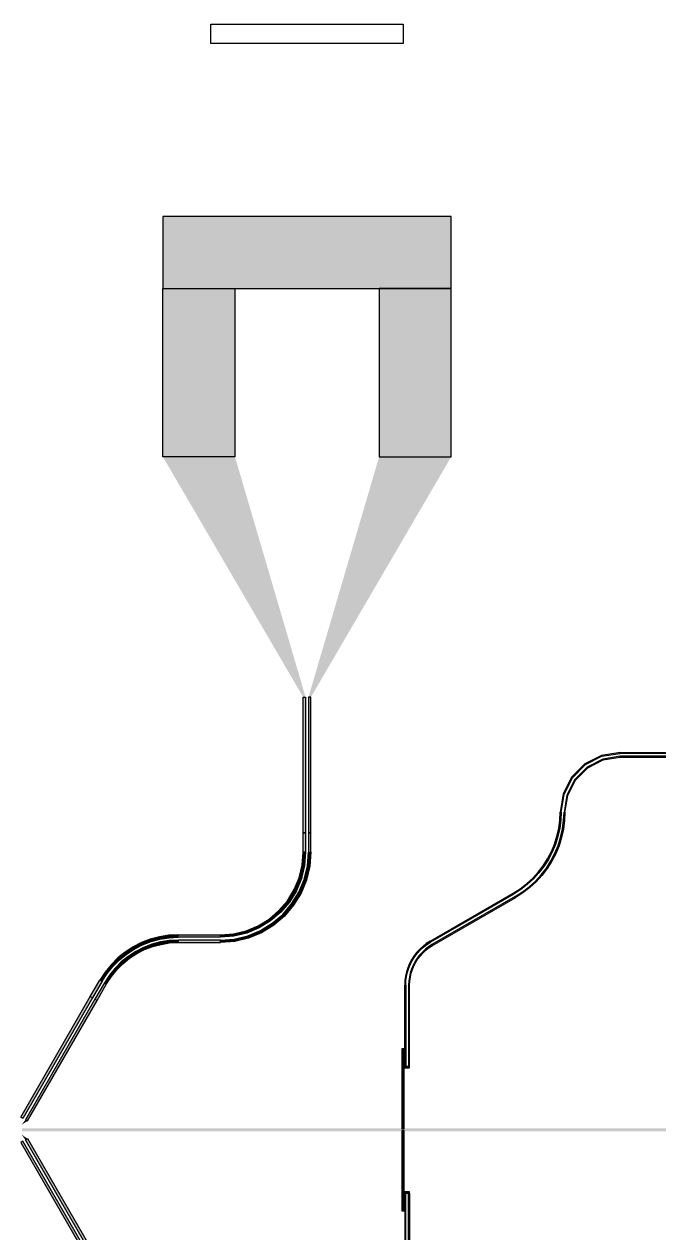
# Model space of a CAD drawing. Extents: x -200 to 7200, y -200 to 2100.
# Drawn here: x 3206 to 3866, y 843 to 2100 of the extents above; entities that cross this region are included whole.
import ezdxf

# ---------------------------------------------------------------- set-up
doc = ezdxf.new("R2010")
doc.units = 0
doc.layers.add('GAP', color=1, linetype='continuous')
doc.layers.add('PIN', color=3, linetype='continuous')

# ---------------------------------------------------------------- blocks, each defined once
blk = doc.blocks.new('YGGDRASILV2C1BGAP')
for points in [[(3601.2, 1032.7), (3601.2, 1034.2), (3598.8, 1034.2), (3598.8, 1032.7), (3601.2, 1032.7)], [(3601.2, 951), (3601.2, 1032.7), (3598.8, 1032.7), (3598.8, 951), (3601.2, 951)], [(3598.8, 949), (3598.8, 867.3), (3601.2, 867.3), (3601.2, 949), (3598.8, 949)], [(3598.8, 867.3), (3598.8, 865.8), (3601.2, 865.8), (3601.2, 867.3), (3598.8, 867.3)]]:
    blk.add_lwpolyline(points)
for points in [[(3601.2, 1032.7), (3601.2, 1034.2), (3598.8, 1032.7), (3598.8, 1034.2)], [(3601.2, 951), (3601.2, 1032.7), (3598.8, 951), (3598.8, 1032.7)], [(4126.6, 951.5), (3203.5, 951.5), (4126.6, 948.5), (3203.5, 948.5)], [(3598.8, 949), (3598.8, 867.3), (3601.2, 949), (3601.2, 867.3)], [(3598.8, 867.3), (3598.8, 865.8), (3601.2, 867.3), (3601.2, 865.8)]]:
    blk.add_solid(points)
blk = doc.blocks.new('YGGDRASILV2C1BPIN')
for points in [[(3600.6, 951), (3600.6, 1032.7), (3599.4, 1032.7), (3599.4, 951), (3600.6, 951)], [(3599.4, 949), (3599.4, 867.3), (3600.6, 867.3), (3600.6, 949), (3599.4, 949)]]:
    blk.add_lwpolyline(points)
for points in [[(3600.6, 951), (3600.6, 1032.7), (3599.4, 951), (3599.4, 1032.7)], [(4126.6, 950.2), (3203.5, 950.2), (4126.6, 951), (3203.5, 951)], [(4126.6, 949.7), (3203.5, 949.7), (4126.6, 949), (3203.5, 949)], [(3599.4, 949), (3599.4, 867.3), (3600.6, 949), (3600.6, 867.3)]]:
    blk.add_solid(points)
blk = doc.blocks.new('YGGDRASILV2C1B')
for points in [[(3350, 1900), (3350, 1825), (3650, 1825), (3650, 1900), (3350, 1900)], [(3425, 1825), (3425, 1650), (3350, 1650), (3350, 1825), (3425, 1825)], [(3575, 1825), (3575, 1650), (3650, 1650), (3650, 1825), (3575, 1825)], [(3498.5, 1400), (3498.5, 1258.8), (3496, 1258.8), (3496, 1400), (3498.5, 1400)], [(3501.5, 1400), (3501.5, 1258.8), (3504, 1258.8), (3504, 1400), (3501.5, 1400)], [(3825.9, 1342.5), (3806.5, 1339.4), (3789.1, 1330.6), (3775.3, 1316.7), (3766.4, 1299.3), (3763.4, 1280), (3764.4, 1280), (3767.4, 1299), (3776.1, 1316.1), (3789.7, 1329.8), (3806.8, 1338.5), (3825.9, 1341.5), (3825.9, 1342.5)], [(3825.9, 1338.5), (3807.8, 1335.6), (3791.5, 1327.3), (3778.5, 1314.4), (3770.2, 1298.1), (3767.4, 1280), (3768.4, 1280), (3771.2, 1297.8), (3779.3, 1313.8), (3792.1, 1326.5), (3808.1, 1334.7), (3825.9, 1337.5), (3825.9, 1338.5)], [(4065, 1341.5), (3825.9, 1341.5), (3825.9, 1342.5), (4065, 1342.5), (4065, 1341.5)], [(4065, 1338.5), (3825.9, 1338.5), (3825.9, 1337.5), (4065, 1337.5), (4065, 1338.5)], [(3764.4, 1280.5), (3764, 1271.9), (3762.9, 1263.4), (3761, 1255), (3758.4, 1246.8), (3755.1, 1238.9), (3751.2, 1231.3), (3746.5, 1224), (3741.3, 1217.2), (3735.5, 1210.9), (3729.2, 1205), (3722.3, 1199.8), (3715.1, 1195.2), (3714.6, 1196.1), (3721.8, 1200.6), (3728.5, 1205.8), (3734.8, 1211.6), (3740.5, 1217.8), (3745.7, 1224.6), (3750.3, 1231.8), (3754.2, 1239.3), (3757.5, 1247.2), (3760, 1255.3), (3761.9, 1263.6), (3763, 1272), (3763.4, 1280.5), (3764.4, 1280.5)], [(3768.4, 1280.5), (3768, 1271.6), (3766.8, 1262.7), (3764.9, 1254), (3762.2, 1245.4), (3758.7, 1237.2), (3754.6, 1229.3), (3749.8, 1221.7), (3744.4, 1214.6), (3738.3, 1208), (3731.7, 1202), (3724.6, 1196.5), (3717.1, 1191.7), (3716.6, 1192.6), (3724.1, 1197.4), (3731.1, 1202.7), (3737.6, 1208.7), (3743.6, 1215.3), (3749, 1222.3), (3753.8, 1229.8), (3757.8, 1237.6), (3761.2, 1245.8), (3763.9, 1254.2), (3765.8, 1262.9), (3767, 1271.7), (3767.4, 1280.5), (3768.4, 1280.5)], [(3764.4, 1280), (3764.4, 1280.5), (3763.4, 1280.5), (3763.4, 1280), (3764.4, 1280)], [(3767.4, 1280), (3767.4, 1280.5), (3768.4, 1280.5), (3768.4, 1280), (3767.4, 1280)], [(3498.5, 1258.8), (3498.5, 1238.8), (3496, 1238.8), (3496, 1258.8), (3498.5, 1258.8)], [(3501.5, 1258.8), (3501.5, 1238.8), (3504, 1238.8), (3504, 1258.8), (3501.5, 1258.8)], [(3504, 1238.8), (3502.8, 1224.1), (3499.4, 1209.7), (3493.8, 1196.1), (3486, 1183.5), (3476.5, 1172.3), (3465.3, 1162.7), (3452.7, 1155), (3439, 1149.4), (3424.7, 1146), (3410, 1144.8), (3410, 1147.3), (3424.3, 1148.4), (3438.3, 1151.8), (3451.5, 1157.3), (3463.8, 1164.8), (3474.7, 1174.1), (3484, 1185), (3491.5, 1197.3), (3497, 1210.5), (3500.4, 1224.5), (3501.5, 1238.8), (3504, 1238.8)], [(3498.5, 1238.8), (3497.4, 1225), (3494.2, 1211.4), (3488.9, 1198.6), (3481.6, 1186.8), (3472.6, 1176.2), (3462, 1167.2), (3450.2, 1159.9), (3437.3, 1154.6), (3423.8, 1151.4), (3410, 1150.3), (3410, 1152.8), (3423.5, 1153.9), (3436.6, 1157), (3449, 1162.2), (3460.5, 1169.2), (3470.8, 1178), (3479.6, 1188.2), (3486.6, 1199.8), (3491.8, 1212.2), (3494.9, 1225.3), (3496, 1238.8), (3498.5, 1238.8)], [(3715.1, 1195.2), (3628.5, 1145.2), (3628, 1146.1), (3714.6, 1196.1), (3715.1, 1195.2)], [(3716.6, 1192.6), (3630, 1142.6), (3630.5, 1141.7), (3717.1, 1191.7), (3716.6, 1192.6)], [(3366, 1152.8), (3356.1, 1152.3), (3346.4, 1150.7), (3336.9, 1148.2), (3327.7, 1144.7), (3319, 1140.2), (3310.7, 1134.8), (3303.1, 1128.7), (3296.1, 1121.7), (3289.9, 1114), (3284.5, 1105.8), (3286.7, 1104.5), (3291.9, 1112.6), (3298, 1120), (3304.7, 1126.8), (3312.2, 1132.8), (3320.2, 1138), (3328.7, 1142.4), (3337.7, 1145.8), (3346.9, 1148.3), (3356.4, 1149.8), (3366, 1150.3), (3366, 1152.8)], [(3366, 1147.3), (3356.7, 1146.8), (3347.6, 1145.4), (3338.6, 1143), (3330, 1139.6), (3321.7, 1135.4), (3313.9, 1130.4), (3306.7, 1124.6), (3300.2, 1118), (3294.4, 1110.8), (3289.3, 1103), (3291.5, 1101.8), (3296.4, 1109.3), (3302, 1116.3), (3308.4, 1122.7), (3315.4, 1128.4), (3323, 1133.3), (3331, 1137.4), (3339.4, 1140.6), (3348.1, 1142.9), (3357, 1144.3), (3366, 1144.8), (3366, 1147.3)], [(3410, 1150.3), (3366, 1150.3), (3366, 1152.8), (3410, 1152.8), (3410, 1150.3)], [(3410, 1147.3), (3366, 1147.3), (3366, 1144.8), (3410, 1144.8), (3410, 1147.3)], [(3628, 1146.1), (3624.1, 1143.6), (3620.5, 1140.8), (3617.1, 1137.7), (3614, 1134.3), (3611.2, 1130.7), (3608.8, 1126.8), (3606.7, 1122.8), (3604.9, 1118.6), (3603.5, 1114.2), (3602.5, 1109.7), (3601.9, 1105.2), (3601.7, 1100.6), (3602.7, 1100.6), (3602.9, 1105.1), (3603.5, 1109.5), (3604.5, 1113.9), (3605.9, 1118.2), (3607.6, 1122.4), (3609.6, 1126.3), (3612.1, 1130.1), (3614.8, 1133.7), (3617.8, 1137), (3621.1, 1140), (3624.7, 1142.8), (3628.5, 1145.2), (3628, 1146.1)], [(3630, 1142.6), (3626.4, 1140.3), (3623.1, 1137.8), (3620, 1134.9), (3617.1, 1131.8), (3614.5, 1128.4), (3612.2, 1124.8), (3610.3, 1121.1), (3608.7, 1117.2), (3607.4, 1113.2), (3606.5, 1109), (3605.9, 1104.8), (3605.7, 1100.6), (3606.7, 1100.6), (3606.9, 1104.7), (3607.5, 1108.8), (3608.4, 1112.9), (3609.6, 1116.8), (3611.2, 1120.7), (3613.1, 1124.3), (3615.3, 1127.8), (3617.9, 1131.1), (3620.7, 1134.2), (3623.7, 1137), (3627, 1139.5), (3630.5, 1141.7), (3630, 1142.6)], [(3286.7, 1104.5), (3276.7, 1087.2), (3274.5, 1088.5), (3284.5, 1105.8), (3286.7, 1104.5)], [(3289.3, 1103), (3279.3, 1085.7), (3281.5, 1084.5), (3291.5, 1101.8), (3289.3, 1103)], [(3602.7, 1100.6), (3602.7, 1016), (3601.7, 1016), (3601.7, 1100.6), (3602.7, 1100.6)], [(3605.7, 1100.6), (3605.7, 1016), (3606.7, 1016), (3606.7, 1100.6), (3605.7, 1100.6)], [(3276.7, 1087.2), (3204.4, 961.9), (3202.2, 963.2), (3274.5, 1088.5), (3276.7, 1087.2)], [(3279.3, 1085.7), (3207, 960.4), (3209.1, 959.2), (3281.5, 1084.5), (3279.3, 1085.7)], [(3601.7, 1016), (3601.7, 1014.5), (3606.7, 1014.5), (3606.7, 1016), (3601.7, 1016)], [(3276.7, 812.8), (3204.4, 938.1), (3202.2, 936.8), (3274.5, 811.5), (3276.7, 812.8)], [(3279.3, 814.3), (3207, 939.6), (3209.1, 940.8), (3281.5, 815.5), (3279.3, 814.3)], [(3606.7, 884), (3606.7, 885.5), (3601.7, 885.5), (3601.7, 884), (3606.7, 884)], [(3602.7, 799.4), (3602.7, 884), (3601.7, 884), (3601.7, 799.4), (3602.7, 799.4)], [(3605.7, 799.4), (3605.7, 884), (3606.7, 884), (3606.7, 799.4), (3605.7, 799.4)]]:
    blk.add_lwpolyline(points)
for points in [[(3350, 1900), (3350, 1825), (3650, 1900), (3650, 1825)], [(3425, 1825), (3425, 1650), (3350, 1825), (3350, 1650)], [(3575, 1825), (3575, 1650), (3650, 1825), (3650, 1650)], [(3425, 1650), (3498.5, 1400), (3350, 1650), (3496, 1400)], [(3575, 1650), (3501.5, 1400), (3650, 1650), (3504, 1400)], [(3498.5, 1400), (3498.5, 1258.8), (3496, 1400), (3496, 1258.8)], [(3501.5, 1400), (3501.5, 1258.8), (3504, 1400), (3504, 1258.8)], [(3806.8, 1338.5), (3806.5, 1339.4), (3789.7, 1329.8), (3789.1, 1330.6)], [(3808.1, 1334.7), (3807.8, 1335.6), (3792.1, 1326.5), (3791.5, 1327.3)], [(3825.9, 1341.5), (3825.9, 1342.5), (3806.8, 1338.5), (3806.5, 1339.4)], [(3825.9, 1337.5), (3825.9, 1338.5), (3808.1, 1334.7), (3807.8, 1335.6)], [(4065, 1341.5), (3825.9, 1341.5), (4065, 1342.5), (3825.9, 1342.5)], [(4065, 1338.5), (3825.9, 1338.5), (4065, 1337.5), (3825.9, 1337.5)], [(3789.7, 1329.8), (3789.1, 1330.6), (3776.1, 1316.1), (3775.3, 1316.7)], [(3792.1, 1326.5), (3791.5, 1327.3), (3779.3, 1313.8), (3778.5, 1314.4)], [(3776.1, 1316.1), (3775.3, 1316.7), (3767.4, 1299), (3766.4, 1299.3)], [(3779.3, 1313.8), (3778.5, 1314.4), (3771.2, 1297.8), (3770.2, 1298.1)], [(3767.4, 1299), (3766.4, 1299.3), (3764.4, 1280), (3763.4, 1280)], [(3771.2, 1297.8), (3770.2, 1298.1), (3768.4, 1280), (3767.4, 1280)], [(3763, 1272), (3764, 1271.9), (3761.9, 1263.6), (3762.9, 1263.4)], [(3763.4, 1280.5), (3764.4, 1280.5), (3763, 1272), (3764, 1271.9)], [(3764.4, 1280), (3764.4, 1280.5), (3763.4, 1280), (3763.4, 1280.5)], [(3767, 1271.7), (3768, 1271.6), (3765.8, 1262.9), (3766.8, 1262.7)], [(3767.4, 1280.5), (3768.4, 1280.5), (3767, 1271.7), (3768, 1271.6)], [(3767.4, 1280), (3767.4, 1280.5), (3768.4, 1280), (3768.4, 1280.5)], [(3498.5, 1258.8), (3498.5, 1238.8), (3496, 1258.8), (3496, 1238.8)], [(3501.5, 1258.8), (3501.5, 1238.8), (3504, 1258.8), (3504, 1238.8)], [(3761.9, 1263.6), (3762.9, 1263.4), (3760, 1255.3), (3761, 1255)], [(3765.8, 1262.9), (3766.8, 1262.7), (3763.9, 1254.2), (3764.9, 1254)], [(3757.5, 1247.2), (3758.4, 1246.8), (3754.2, 1239.3), (3755.1, 1238.9)], [(3760, 1255.3), (3761, 1255), (3757.5, 1247.2), (3758.4, 1246.8)], [(3761.2, 1245.8), (3762.2, 1245.4), (3757.8, 1237.6), (3758.7, 1237.2)], [(3763.9, 1254.2), (3764.9, 1254), (3761.2, 1245.8), (3762.2, 1245.4)], [(3496, 1238.8), (3498.5, 1238.8), (3494.9, 1225.3), (3497.4, 1225)], [(3501.5, 1238.8), (3504, 1238.8), (3500.4, 1224.5), (3502.8, 1224.1)], [(3754.2, 1239.3), (3755.1, 1238.9), (3750.3, 1231.8), (3751.2, 1231.3)], [(3757.8, 1237.6), (3758.7, 1237.2), (3753.8, 1229.8), (3754.6, 1229.3)], [(3494.9, 1225.3), (3497.4, 1225), (3491.8, 1212.2), (3494.2, 1211.4)], [(3500.4, 1224.5), (3502.8, 1224.1), (3497, 1210.5), (3499.4, 1209.7)], [(3745.7, 1224.6), (3746.5, 1224), (3740.5, 1217.8), (3741.3, 1217.2)], [(3749, 1222.3), (3749.8, 1221.7), (3743.6, 1215.3), (3744.4, 1214.6)], [(3750.3, 1231.8), (3751.2, 1231.3), (3745.7, 1224.6), (3746.5, 1224)], [(3753.8, 1229.8), (3754.6, 1229.3), (3749, 1222.3), (3749.8, 1221.7)], [(3491.8, 1212.2), (3494.2, 1211.4), (3486.6, 1199.8), (3488.9, 1198.6)], [(3497, 1210.5), (3499.4, 1209.7), (3491.5, 1197.3), (3493.8, 1196.1)], [(3734.8, 1211.6), (3735.5, 1210.9), (3728.5, 1205.8), (3729.2, 1205)], [(3737.6, 1208.7), (3738.3, 1208), (3731.1, 1202.7), (3731.7, 1202)], [(3740.5, 1217.8), (3741.3, 1217.2), (3734.8, 1211.6), (3735.5, 1210.9)], [(3743.6, 1215.3), (3744.4, 1214.6), (3737.6, 1208.7), (3738.3, 1208)], [(3486.6, 1199.8), (3488.9, 1198.6), (3479.6, 1188.2), (3481.6, 1186.8)], [(3491.5, 1197.3), (3493.8, 1196.1), (3484, 1185), (3486, 1183.5)], [(3715.1, 1195.2), (3628.5, 1145.2), (3714.6, 1196.1), (3628, 1146.1)], [(3721.8, 1200.6), (3722.3, 1199.8), (3714.6, 1196.1), (3715.1, 1195.2)], [(3724.1, 1197.4), (3724.6, 1196.5), (3716.6, 1192.6), (3717.1, 1191.7)], [(3728.5, 1205.8), (3729.2, 1205), (3721.8, 1200.6), (3722.3, 1199.8)], [(3731.1, 1202.7), (3731.7, 1202), (3724.1, 1197.4), (3724.6, 1196.5)], [(3479.6, 1188.2), (3481.6, 1186.8), (3470.8, 1178), (3472.6, 1176.2)], [(3484, 1185), (3486, 1183.5), (3474.7, 1174.1), (3476.5, 1172.3)], [(3716.6, 1192.6), (3630, 1142.6), (3717.1, 1191.7), (3630.5, 1141.7)], [(3460.5, 1169.2), (3462, 1167.2), (3449, 1162.2), (3450.2, 1159.9)], [(3470.8, 1178), (3472.6, 1176.2), (3460.5, 1169.2), (3462, 1167.2)], [(3474.7, 1174.1), (3476.5, 1172.3), (3463.8, 1164.8), (3465.3, 1162.7)], [(3436.6, 1157), (3437.3, 1154.6), (3423.5, 1153.9), (3423.8, 1151.4)], [(3449, 1162.2), (3450.2, 1159.9), (3436.6, 1157), (3437.3, 1154.6)], [(3451.5, 1157.3), (3452.7, 1155), (3438.3, 1151.8), (3439, 1149.4)], [(3463.8, 1164.8), (3465.3, 1162.7), (3451.5, 1157.3), (3452.7, 1155)], [(3328.7, 1142.4), (3327.7, 1144.7), (3320.2, 1138), (3319, 1140.2)], [(3337.7, 1145.8), (3336.9, 1148.2), (3328.7, 1142.4), (3327.7, 1144.7)], [(3346.9, 1148.3), (3346.4, 1150.7), (3337.7, 1145.8), (3336.9, 1148.2)], [(3348.1, 1142.9), (3347.6, 1145.4), (3339.4, 1140.6), (3338.6, 1143)], [(3356.4, 1149.8), (3356.1, 1152.3), (3346.9, 1148.3), (3346.4, 1150.7)], [(3357, 1144.3), (3356.7, 1146.8), (3348.1, 1142.9), (3347.6, 1145.4)], [(3366, 1150.3), (3366, 1152.8), (3356.4, 1149.8), (3356.1, 1152.3)], [(3366, 1144.8), (3366, 1147.3), (3357, 1144.3), (3356.7, 1146.8)], [(3410, 1150.3), (3366, 1150.3), (3410, 1152.8), (3366, 1152.8)], [(3410, 1147.3), (3366, 1147.3), (3410, 1144.8), (3366, 1144.8)], [(3423.5, 1153.9), (3423.8, 1151.4), (3410, 1152.8), (3410, 1150.3)], [(3424.3, 1148.4), (3424.7, 1146), (3410, 1147.3), (3410, 1144.8)], [(3438.3, 1151.8), (3439, 1149.4), (3424.3, 1148.4), (3424.7, 1146)], [(3628.5, 1145.2), (3628, 1146.1), (3624.7, 1142.8), (3624.1, 1143.6)], [(3312.2, 1132.8), (3310.7, 1134.8), (3304.7, 1126.8), (3303.1, 1128.7)], [(3320.2, 1138), (3319, 1140.2), (3312.2, 1132.8), (3310.7, 1134.8)], [(3323, 1133.3), (3321.7, 1135.4), (3315.4, 1128.4), (3313.9, 1130.4)], [(3331, 1137.4), (3330, 1139.6), (3323, 1133.3), (3321.7, 1135.4)], [(3339.4, 1140.6), (3338.6, 1143), (3331, 1137.4), (3330, 1139.6)], [(3614.8, 1133.7), (3614, 1134.3), (3612.1, 1130.1), (3611.2, 1130.7)], [(3617.8, 1137), (3617.1, 1137.7), (3614.8, 1133.7), (3614, 1134.3)], [(3617.9, 1131.1), (3617.1, 1131.8), (3615.3, 1127.8), (3614.5, 1128.4)], [(3621.1, 1140), (3620.5, 1140.8), (3617.8, 1137), (3617.1, 1137.7)], [(3620.7, 1134.2), (3620, 1134.9), (3617.9, 1131.1), (3617.1, 1131.8)], [(3623.7, 1137), (3623.1, 1137.8), (3620.7, 1134.2), (3620, 1134.9)], [(3624.7, 1142.8), (3624.1, 1143.6), (3621.1, 1140), (3620.5, 1140.8)], [(3627, 1139.5), (3626.4, 1140.3), (3623.7, 1137), (3623.1, 1137.8)], [(3630.5, 1141.7), (3630, 1142.6), (3627, 1139.5), (3626.4, 1140.3)], [(3298, 1120), (3296.1, 1121.7), (3291.9, 1112.6), (3289.9, 1114)], [(3304.7, 1126.8), (3303.1, 1128.7), (3298, 1120), (3296.1, 1121.7)], [(3308.4, 1122.7), (3306.7, 1124.6), (3302, 1116.3), (3300.2, 1118)], [(3315.4, 1128.4), (3313.9, 1130.4), (3308.4, 1122.7), (3306.7, 1124.6)], [(3607.6, 1122.4), (3606.7, 1122.8), (3605.9, 1118.2), (3604.9, 1118.6)], [(3609.6, 1126.3), (3608.8, 1126.8), (3607.6, 1122.4), (3606.7, 1122.8)], [(3611.2, 1120.7), (3610.3, 1121.1), (3609.6, 1116.8), (3608.7, 1117.2)], [(3612.1, 1130.1), (3611.2, 1130.7), (3609.6, 1126.3), (3608.8, 1126.8)], [(3613.1, 1124.3), (3612.2, 1124.8), (3611.2, 1120.7), (3610.3, 1121.1)], [(3615.3, 1127.8), (3614.5, 1128.4), (3613.1, 1124.3), (3612.2, 1124.8)], [(3291.9, 1112.6), (3289.9, 1114), (3286.7, 1104.5), (3284.5, 1105.8)], [(3296.4, 1109.3), (3294.4, 1110.8), (3291.5, 1101.8), (3289.3, 1103)], [(3302, 1116.3), (3300.2, 1118), (3296.4, 1109.3), (3294.4, 1110.8)], [(3603.5, 1109.5), (3602.5, 1109.7), (3602.9, 1105.1), (3601.9, 1105.2)], [(3604.5, 1113.9), (3603.5, 1114.2), (3603.5, 1109.5), (3602.5, 1109.7)], [(3605.9, 1118.2), (3604.9, 1118.6), (3604.5, 1113.9), (3603.5, 1114.2)], [(3607.5, 1108.8), (3606.5, 1109), (3606.9, 1104.7), (3605.9, 1104.8)], [(3608.4, 1112.9), (3607.4, 1113.2), (3607.5, 1108.8), (3606.5, 1109)], [(3609.6, 1116.8), (3608.7, 1117.2), (3608.4, 1112.9), (3607.4, 1113.2)], [(3286.7, 1104.5), (3276.7, 1087.2), (3284.5, 1105.8), (3274.5, 1088.5)], [(3289.3, 1103), (3279.3, 1085.7), (3291.5, 1101.8), (3281.5, 1084.5)], [(3602.9, 1105.1), (3601.9, 1105.2), (3602.7, 1100.6), (3601.7, 1100.6)], [(3602.7, 1100.6), (3602.7, 1016), (3601.7, 1100.6), (3601.7, 1016)], [(3606.9, 1104.7), (3605.9, 1104.8), (3606.7, 1100.6), (3605.7, 1100.6)], [(3605.7, 1100.6), (3605.7, 1016), (3606.7, 1100.6), (3606.7, 1016)], [(3276.7, 1087.2), (3204.4, 961.9), (3274.5, 1088.5), (3202.2, 963.2)], [(3279.3, 1085.7), (3207, 960.4), (3281.5, 1084.5), (3209.1, 959.2)], [(3601.7, 1016), (3601.7, 1014.5), (3606.7, 1016), (3606.7, 1014.5)], [(3207, 960.4), (3203.3, 955.6), (3209.1, 959.2), (3203.5, 955.5)], [(3207, 939.6), (3203.3, 944.4), (3209.1, 940.8), (3203.5, 944.5)], [(3276.7, 812.8), (3204.4, 938.1), (3274.5, 811.5), (3202.2, 936.8)], [(3279.3, 814.3), (3207, 939.6), (3281.5, 815.5), (3209.1, 940.8)], [(3606.7, 884), (3606.7, 885.5), (3601.7, 884), (3601.7, 885.5)], [(3602.7, 799.4), (3602.7, 884), (3601.7, 799.4), (3601.7, 884)], [(3605.7, 799.4), (3605.7, 884), (3606.7, 799.4), (3606.7, 884)]]:
    blk.add_solid(points)
at = {"layer": 'gap'}
blk.add_lwpolyline([(3400, 2100), (3600, 2100), (3600, 2080), (3400, 2080), (3400, 2100)], dxfattribs=at)

msp = doc.modelspace()

# ---------------------------------------------------------------- block references
msp.add_blockref('YGGDRASILV2C1B', (0, 0))
at = {"layer": 'gap'}
msp.add_blockref('YGGDRASILV2C1BGAP', (0, 0), dxfattribs=at)
at = {"layer": 'pin'}
msp.add_blockref('YGGDRASILV2C1BPIN', (0, 0), dxfattribs=at)

doc.saveas('drawing.dxf')
